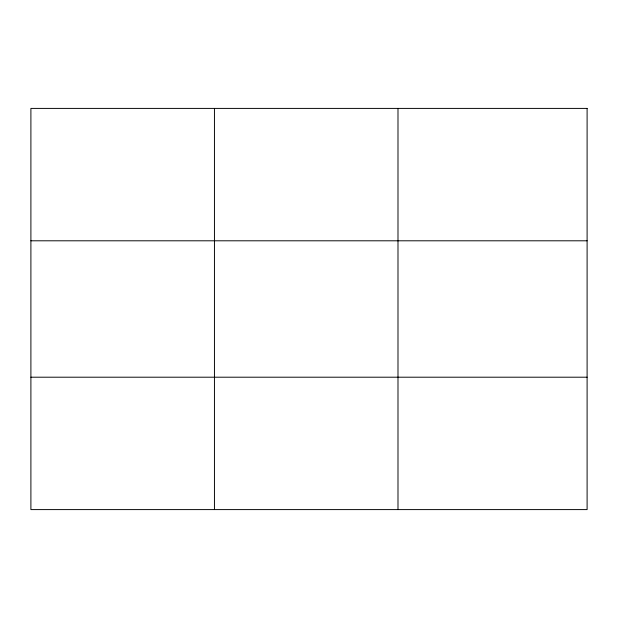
<?xml version="1.0" encoding="UTF-8"?>
<svg xmlns="http://www.w3.org/2000/svg" width="618" height="618" viewBox="0 0 618 618"><rect width="100%" height="100%" fill="white"/><g stroke="black" fill="none" stroke-linecap="round" stroke-linejoin="round"><path stroke-width="0.93" d="M214.446 108.405L214.446 509.595M397.992 108.405L397.992 509.595M30.9 240.796L587.1 240.796M30.9 377.204L587.1 377.204M587.1 108.405L587.1 509.595L30.9 509.595L30.9 108.405L587.1 108.405"/></g></svg>
